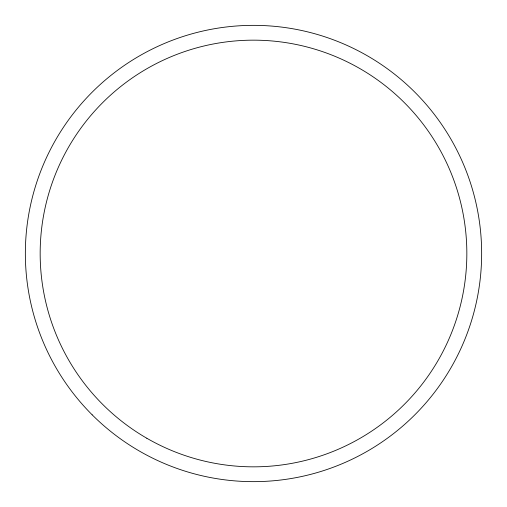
<?xml version="1.0" encoding="UTF-8"?>
<svg xmlns="http://www.w3.org/2000/svg" width="507" height="507" viewBox="0 0 507 507"><rect width="100%" height="100%" fill="white"/><g stroke="black" fill="none" stroke-linecap="round" stroke-linejoin="round"><path stroke-width="0.76" d="M92.173 414.827A228.15 228.15 0 0 0 473.874 312.546A228.15 228.15 0 0 0 194.454 33.126A228.15 228.15 0 0 0 92.173 414.827M146.834 438.257A213.339 213.339 0 0 0 466.839 253.5A213.339 213.339 0 0 0 146.834 68.743A213.339 213.339 0 0 0 146.834 438.257"/></g></svg>
